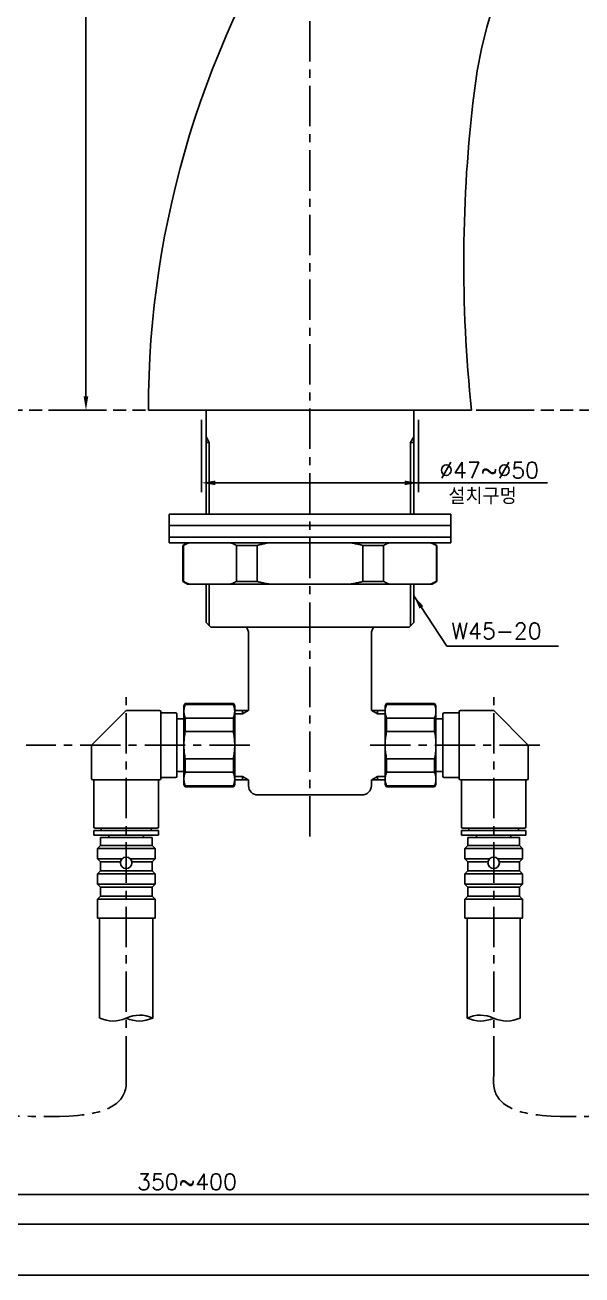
# Model space of a CAD drawing. Extents: x 594 to 1188, y 531 to 951.
# Drawn here: x 773.4 to 894.1, y 530.8 to 801.8 of the extents above; entities that cross this region are included whole.
import ezdxf

# ---------------------------------------------------------------- set-up
doc = ezdxf.new("R2010")
doc.units = 0
doc.header["$LTSCALE"] = 7
doc.header["$MEASUREMENT"] = 0
doc.linetypes.add('CENTER', pattern=[2, 1.25, -0.25, 0.25, -0.25])
doc.linetypes.add('PHANTOM', pattern=[0.8, 0.45, -0.05, 0.1, -0.05, 0.1, -0.05])
doc.layers.get('0').update_dxf_attribs({"color": 2, "linetype": 'CONTINUOUS'})
for name, color, linetype in [('CL', 1, 'CENTER'), ('D', 2, 'CONTINUOUS'), ('DIM', 2, 'CONTINUOUS'), ('DWG', 7, 'CONTINUOUS'), ('PH', 3, 'PHANTOM')]:
    doc.layers.add(name, color=color, linetype=linetype)
doc.styles.add('GHS', font='ROMANS', dxfattribs={"bigfont": 'GHS'})
doc.dimstyles.new('STANDARD$7', dxfattribs={"dimtxt": 3.5, "dimasz": 3, "dimexe": 1, "dimexo": 0.0625, "dimgap": 1, "dimtad": 1, "dimdec": 4, "dimzin": 0, "dimdsep": 46, "dimtxsty": 'GHS', "dimcen": 1, "dimclrt": 2, "dimadec": 0, "dimazin": 0, "dimtfac": 1, "dimtdec": 4, "dimtofl": 0, "dimtmove": 0, "dimatfit": 3, "dimfxl": 0, "dimtolj": 1, "dimtzin": 0, "dimarcsym": 0})

# ---------------------------------------------------------------- blocks, each defined once
blk = doc.blocks.new('BORDER')
blk.add_line((0, 0), (1, 0))

msp = doc.modelspace()

# ---------------------------------------------------------------- linework, layer by layer
at = {"color": 7, "linetype": 'Continuous'}
for p, q in [((812.62, 718.23), (812.62, 695.73)), ((857.62, 718.23), (857.62, 695.73)), ((804.62, 693.23), (804.62, 695.73)), ((865.62, 693.23), (865.62, 695.73)), ((804.62, 690.73), (804.62, 693.23)), ((865.62, 690.73), (865.62, 693.23)), ((835.12, 690.73), (804.62, 690.73)), ((804.62, 689.53), (804.62, 690.73)), ((835.12, 689.53), (804.62, 689.53)), ((807.62, 688.95), (808.62, 689.53)), ((807.62, 681.11), (807.62, 688.95)), ((807.62, 688.95), (807.74, 688.95)), ((807.74, 681.11), (807.74, 688.95)), ((819.2, 681.11), (819.2, 688.95)), ((819.2, 688.95), (823.66, 688.95)), ((823.66, 681.11), (823.66, 688.95)), ((865.62, 690.73), (835.12, 690.73)), ((865.62, 689.53), (835.12, 689.53)), ((846.58, 681.11), (846.58, 688.95)), ((846.58, 688.95), (851.04, 688.95)), ((851.04, 681.11), (851.04, 688.95)), ((862.62, 688.95), (861.62, 689.53)), ((862.5, 681.11), (862.5, 688.95)), ((862.5, 688.95), (862.62, 688.95)), ((862.62, 681.11), (862.62, 688.95)), ((865.62, 689.53), (865.62, 690.73)), ((808.62, 680.53), (807.62, 681.11)), ((807.62, 681.11), (807.74, 681.11)), ((808.62, 680.53), (861.62, 680.53)), ((812.62, 680.53), (812.62, 672.23)), ((819.2, 681.11), (823.66, 681.11)), ((846.58, 681.11), (851.04, 681.11)), ((857.62, 680.53), (857.62, 672.23)), ((861.62, 680.53), (862.62, 681.11)), ((862.5, 681.11), (862.62, 681.11)), ((812.62, 672.23), (813.62, 671.23)), ((857.62, 672.23), (856.62, 671.23)), ((807.82, 654.13), (808.11, 654.63)), ((807.82, 654.13), (807.82, 645.63)), ((808.11, 654.63), (818.53, 654.63)), ((808.11, 654.47), (808.11, 654.63)), ((808.11, 654.47), (818.53, 654.47)), ((818.53, 654.63), (818.82, 654.13)), ((818.53, 654.63), (818.53, 654.47)), ((818.82, 645.63), (818.82, 654.13)), ((820.52, 653.13), (820.52, 652.43)), ((849.72, 653.13), (849.72, 652.43)), ((851.71, 654.63), (851.42, 654.13)), ((851.42, 645.63), (851.42, 654.13)), ((862.13, 654.63), (851.71, 654.63)), ((851.71, 654.63), (851.71, 654.47)), ((862.13, 654.47), (851.71, 654.47)), ((862.42, 654.13), (862.13, 654.63)), ((862.13, 654.47), (862.13, 654.63)), ((862.42, 654.13), (862.42, 645.63)), ((808.11, 651.51), (818.53, 651.51)), ((808.11, 648.59), (808.11, 651.51)), ((818.53, 648.59), (818.53, 651.51)), ((862.13, 651.51), (851.71, 651.51)), ((851.71, 648.59), (851.71, 651.51)), ((862.13, 648.59), (862.13, 651.51)), ((808.11, 648.59), (818.53, 648.59)), ((862.13, 648.59), (851.71, 648.59)), ((807.82, 637.13), (807.82, 645.63)), ((818.82, 645.63), (818.82, 637.13)), ((851.42, 645.63), (851.42, 637.13)), ((862.42, 637.13), (862.42, 645.63)), ((808.11, 642.67), (818.53, 642.67)), ((808.11, 642.67), (808.11, 639.75)), ((818.53, 642.67), (818.53, 639.75)), ((862.13, 642.67), (851.71, 642.67)), ((851.71, 642.67), (851.71, 639.75)), ((862.13, 642.67), (862.13, 639.75)), ((808.11, 639.75), (818.53, 639.75)), ((862.13, 639.75), (851.71, 639.75)), ((807.82, 637.13), (808.11, 636.63)), ((818.53, 636.63), (818.82, 637.13)), ((820.52, 638.83), (820.52, 638.13)), ((849.72, 638.83), (849.72, 638.13)), ((851.71, 636.63), (851.42, 637.13)), ((862.42, 637.13), (862.13, 636.63)), ((808.11, 636.79), (818.53, 636.79)), ((808.11, 636.79), (808.11, 636.63)), ((808.11, 636.63), (818.53, 636.63)), ((818.53, 636.63), (818.53, 636.79)), ((862.13, 636.79), (851.71, 636.79)), ((851.71, 636.63), (851.71, 636.79)), ((862.13, 636.63), (851.71, 636.63)), ((862.13, 636.79), (862.13, 636.63))]:
    msp.add_line(p, q, dxfattribs=at)
at = {"color": 4}
msp.add_line((1174, 541.76), (625, 541.76), dxfattribs=at)
at = {"color": 7, "linetype": 'Continuous'}
for points in [[(807.82, 652.99), (807.82, 653.16), (807.83, 653.32), (807.85, 653.48), (807.88, 653.65), (807.91, 653.81), (807.95, 653.97), (808, 654.14), (808.05, 654.31), (808.11, 654.47)], [(818.82, 652.99), (818.82, 653.16), (818.81, 653.32), (818.79, 653.48), (818.76, 653.65), (818.73, 653.81), (818.69, 653.97), (818.64, 654.14), (818.59, 654.31), (818.53, 654.47)], [(851.42, 652.99), (851.42, 653.16), (851.43, 653.32), (851.45, 653.48), (851.48, 653.65), (851.51, 653.81), (851.55, 653.97), (851.6, 654.14), (851.65, 654.31), (851.71, 654.47)], [(862.42, 652.99), (862.42, 653.16), (862.41, 653.32), (862.39, 653.48), (862.36, 653.65), (862.33, 653.81), (862.29, 653.97), (862.24, 654.14), (862.19, 654.31), (862.13, 654.47)], [(808.11, 651.51), (808.05, 651.68), (808, 651.84), (807.95, 652.01), (807.91, 652.17), (807.88, 652.34), (807.85, 652.5), (807.83, 652.66), (807.82, 652.83), (807.82, 652.99)], [(818.53, 651.51), (818.59, 651.68), (818.64, 651.84), (818.69, 652.01), (818.73, 652.17), (818.76, 652.34), (818.79, 652.5), (818.81, 652.66), (818.82, 652.83), (818.82, 652.99)], [(851.71, 651.51), (851.65, 651.68), (851.6, 651.84), (851.55, 652.01), (851.51, 652.17), (851.48, 652.34), (851.45, 652.5), (851.43, 652.66), (851.42, 652.83), (851.42, 652.99)], [(862.13, 651.51), (862.19, 651.68), (862.24, 651.84), (862.29, 652.01), (862.33, 652.17), (862.36, 652.34), (862.39, 652.5), (862.41, 652.66), (862.42, 652.83), (862.42, 652.99)], [(807.82, 645.63), (807.82, 645.96), (807.83, 646.29), (807.85, 646.61), (807.88, 646.94), (807.91, 647.27), (807.95, 647.6), (808, 647.93), (808.05, 648.26), (808.11, 648.59)], [(818.82, 645.63), (818.82, 645.96), (818.81, 646.29), (818.79, 646.61), (818.76, 646.94), (818.73, 647.27), (818.69, 647.6), (818.64, 647.93), (818.59, 648.26), (818.53, 648.59)], [(851.42, 645.63), (851.42, 645.96), (851.43, 646.29), (851.45, 646.61), (851.48, 646.94), (851.51, 647.27), (851.55, 647.6), (851.6, 647.93), (851.65, 648.26), (851.71, 648.59)], [(862.42, 645.63), (862.42, 645.96), (862.41, 646.29), (862.39, 646.61), (862.36, 646.94), (862.33, 647.27), (862.29, 647.6), (862.24, 647.93), (862.19, 648.26), (862.13, 648.59)], [(807.82, 645.63), (807.82, 645.3), (807.83, 644.98), (807.85, 644.65), (807.88, 644.32), (807.91, 643.99), (807.95, 643.66), (808, 643.33), (808.05, 643), (808.11, 642.67)], [(818.82, 645.63), (818.82, 645.3), (818.81, 644.98), (818.79, 644.65), (818.76, 644.32), (818.73, 643.99), (818.69, 643.66), (818.64, 643.33), (818.59, 643), (818.53, 642.67)], [(851.42, 645.63), (851.42, 645.3), (851.43, 644.98), (851.45, 644.65), (851.48, 644.32), (851.51, 643.99), (851.55, 643.66), (851.6, 643.33), (851.65, 643), (851.71, 642.67)], [(862.42, 645.63), (862.42, 645.3), (862.41, 644.98), (862.39, 644.65), (862.36, 644.32), (862.33, 643.99), (862.29, 643.66), (862.24, 643.33), (862.19, 643), (862.13, 642.67)], [(808.11, 639.75), (808.05, 639.58), (808, 639.42), (807.95, 639.25), (807.91, 639.09), (807.88, 638.92), (807.85, 638.76), (807.83, 638.6), (807.82, 638.43), (807.82, 638.27)], [(818.53, 639.75), (818.59, 639.58), (818.64, 639.42), (818.69, 639.25), (818.73, 639.09), (818.76, 638.92), (818.79, 638.76), (818.81, 638.6), (818.82, 638.43), (818.82, 638.27)], [(851.71, 639.75), (851.65, 639.58), (851.6, 639.42), (851.55, 639.25), (851.51, 639.09), (851.48, 638.92), (851.45, 638.76), (851.43, 638.6), (851.42, 638.43), (851.42, 638.27)], [(862.13, 639.75), (862.19, 639.58), (862.24, 639.42), (862.29, 639.25), (862.33, 639.09), (862.36, 638.92), (862.39, 638.76), (862.41, 638.6), (862.42, 638.43), (862.42, 638.27)], [(807.82, 638.27), (807.82, 638.11), (807.83, 637.94), (807.85, 637.78), (807.88, 637.61), (807.91, 637.45), (807.95, 637.29), (808, 637.12), (808.05, 636.96), (808.11, 636.79)], [(818.82, 638.27), (818.82, 638.11), (818.81, 637.94), (818.79, 637.78), (818.76, 637.61), (818.73, 637.45), (818.69, 637.29), (818.64, 637.12), (818.59, 636.96), (818.53, 636.79)], [(851.42, 638.27), (851.42, 638.11), (851.43, 637.94), (851.45, 637.78), (851.48, 637.61), (851.51, 637.45), (851.55, 637.29), (851.6, 637.12), (851.65, 636.96), (851.71, 636.79)], [(862.42, 638.27), (862.42, 638.11), (862.41, 637.94), (862.39, 637.78), (862.36, 637.61), (862.33, 637.45), (862.29, 637.29), (862.24, 637.12), (862.19, 636.96), (862.13, 636.79)]]:
    msp.add_lwpolyline(points, dxfattribs=at)
at = {"color": 2, "linetype": 'Continuous'}
for centre, radius, start, end in [((792.47, 592.6), 6.77, 244.671, 294.893), ((798.22, 580.32), 6.78, 65.1431, 115.293), ((798.17, 592.6), 6.77, 245.107, 295.329), ((872.02, 580.32), 6.78, 64.707, 114.8569), ((872.07, 592.6), 6.77, 244.671, 294.893), ((877.77, 592.6), 6.77, 245.107, 295.329)]:
    msp.add_arc(centre, radius, start, end, dxfattribs=at)
at = {"color": 7, "linetype": 'Continuous'}
for points in [[(807.74, 688.95), (808.19, 689.16), (808.63, 689.35), (809.07, 689.53)], [(817.86, 689.53), (818.31, 689.35), (818.75, 689.16), (819.2, 688.95)], [(823.66, 688.95), (824.56, 689.16), (825.45, 689.35), (826.33, 689.53)], [(843.91, 689.53), (844.79, 689.35), (845.68, 689.16), (846.58, 688.95)], [(851.04, 688.95), (851.49, 689.16), (851.93, 689.35), (852.38, 689.53)], [(861.17, 689.53), (861.61, 689.35), (862.05, 689.16), (862.5, 688.95)], [(807.74, 681.11), (808.19, 680.9), (808.63, 680.71), (809.07, 680.53)], [(817.86, 680.53), (818.31, 680.71), (818.75, 680.9), (819.2, 681.11)], [(823.66, 681.11), (824.56, 680.9), (825.45, 680.71), (826.33, 680.53)], [(843.91, 680.53), (844.79, 680.71), (845.68, 680.9), (846.58, 681.11)], [(851.04, 681.11), (851.49, 680.9), (851.93, 680.71), (852.38, 680.53)], [(861.17, 680.53), (861.61, 680.71), (862.05, 680.9), (862.5, 681.11)]]:
    msp.add_spline(points, degree=3, dxfattribs=at)
at = {"layer": 'CL', "color": 1}
for p, q in [((835.12, 625.84), (835.12, 840.54)), ((795.32, 573.82), (795.32, 656.18)), ((874.92, 573.82), (874.92, 656.18)), ((822.08, 645.63), (773.65, 645.63)), ((822.08, 645.63), (784.39, 645.63)), ((848.16, 645.63), (885.85, 645.63))]:
    msp.add_line(p, q, dxfattribs=at)
for points in [[(795.32, 573.82), (795.32, 572.04), (770.86, 565.23), (749.45, 566.31), (740.11, 570.14), (729.06, 602.68), (729.31, 625.14)], [(874.92, 573.82), (874.92, 572.04), (899.38, 565.23), (920.79, 566.31), (930.13, 570.14), (941.18, 602.68), (940.93, 625.14)]]:
    msp.add_spline(points, degree=3, dxfattribs=at)
at = {"layer": 'D'}
for p, q in [((811.62, 716.14), (811.62, 700.5)), ((858.62, 716.14), (858.62, 700.5)), ((813.32, 711.23), (812.62, 712.44)), ((813.32, 711.23), (813.32, 695.73)), ((856.92, 711.23), (857.62, 712.44)), ((856.92, 711.23), (856.92, 695.73)), ((814.62, 702.5), (886.59, 702.5)), ((813.32, 680.53), (813.32, 671.53)), ((856.92, 680.53), (856.92, 671.53)), ((864.75, 667.11), (889, 667.11)), ((820.52, 652.43), (821.73, 653.13)), ((849.72, 652.43), (848.51, 653.13)), ((820.52, 652.43), (818.82, 652.43)), ((849.72, 652.43), (851.42, 652.43)), ((820.52, 638.83), (818.82, 638.83)), ((820.52, 638.83), (821.73, 638.13)), ((849.72, 638.83), (848.51, 638.13)), ((849.72, 638.83), (851.42, 638.83))]:
    msp.add_line(p, q, dxfattribs=at)
at = {"layer": 'D', "color": 2}
msp.add_line((946.93, 548.2), (723.31, 548.2), dxfattribs=at)
at = {"layer": 'D'}
for points in [[(814.62, 703), (814.62, 702), (811.62, 702.5)], [(855.62, 703), (855.62, 702), (858.62, 702.5)]]:
    msp.add_solid(points, dxfattribs=at)
at = {"layer": 'DIM'}
msp.add_line((786.6, 721.23), (786.6, 902.4), dxfattribs=at)
msp.add_solid([(786.1, 721.23), (787.1, 721.23), (786.6, 718.23)], dxfattribs=at)
at = {"layer": 'DWG'}
for p, q in [((800.12, 718.23), (870.12, 718.23)), ((812.62, 711.23), (813.32, 711.23)), ((857.62, 711.23), (856.92, 711.23)), ((804.62, 695.73), (865.62, 695.73)), ((804.62, 693.23), (835.12, 693.23)), ((865.62, 693.23), (835.12, 693.23)), ((813.62, 671.23), (835.12, 671.23)), ((821.82, 669.83), (821.82, 653.13)), ((856.62, 671.23), (835.12, 671.23)), ((848.42, 653.13), (848.42, 669.83)), ((795.32, 653.13), (787.82, 645.63)), ((795.32, 653.13), (802.52, 653.13)), ((821.82, 653.13), (818.82, 653.13)), ((851.42, 653.13), (848.42, 653.13)), ((874.92, 653.13), (867.72, 653.13)), ((874.92, 653.13), (882.42, 645.63)), ((802.82, 638.43), (802.82, 652.83)), ((802.82, 652.63), (806.02, 652.63)), ((806.32, 645.63), (806.32, 652.33)), ((807.82, 651.33), (806.32, 651.33)), ((862.42, 651.33), (863.92, 651.33)), ((863.92, 645.63), (863.92, 652.33)), ((867.42, 652.63), (864.22, 652.63)), ((867.42, 638.43), (867.42, 652.83)), ((787.82, 638.43), (787.82, 645.63)), ((806.32, 638.93), (806.32, 645.63)), ((863.92, 638.93), (863.92, 645.63)), ((882.42, 638.43), (882.42, 645.63)), ((807.82, 639.93), (806.32, 639.93)), ((862.42, 639.93), (863.92, 639.93)), ((788.12, 638.13), (802.52, 638.13)), ((788.32, 638.13), (788.32, 627.93)), ((802.32, 627.93), (802.32, 638.13)), ((802.82, 638.63), (806.02, 638.63)), ((818.82, 638.13), (821.82, 638.13)), ((821.82, 636.83), (821.82, 638.13)), ((848.42, 638.13), (851.42, 638.13)), ((848.42, 636.83), (848.42, 638.13)), ((867.42, 638.63), (864.22, 638.63)), ((882.12, 638.13), (867.72, 638.13)), ((867.92, 627.93), (867.92, 638.13)), ((881.92, 638.13), (881.92, 627.93)), ((846.42, 634.83), (823.82, 634.83)), ((795.32, 627.13), (788.32, 627.13)), ((788.32, 626.13), (788.32, 627.13)), ((795.32, 626.13), (788.32, 626.13)), ((788.62, 627.63), (795.32, 627.63)), ((789.92, 627.13), (789.92, 627.63)), ((791.57, 626.13), (791.57, 625.63)), ((802.02, 627.63), (795.32, 627.63)), ((795.32, 627.13), (802.32, 627.13)), ((795.32, 626.13), (802.32, 626.13)), ((799.07, 626.13), (799.07, 625.63)), ((800.72, 627.13), (800.72, 627.63)), ((802.32, 626.13), (802.32, 627.13)), ((874.92, 627.13), (867.92, 627.13)), ((867.92, 626.13), (867.92, 627.13)), ((874.92, 626.13), (867.92, 626.13)), ((868.22, 627.63), (874.92, 627.63)), ((869.52, 627.13), (869.52, 627.63)), ((871.17, 626.13), (871.17, 625.63)), ((881.62, 627.63), (874.92, 627.63)), ((874.92, 627.13), (881.92, 627.13)), ((874.92, 626.13), (881.92, 626.13)), ((878.67, 626.13), (878.67, 625.63)), ((880.32, 627.13), (880.32, 627.63)), ((881.92, 626.13), (881.92, 627.13)), ((789.07, 623.25), (789.72, 623.9)), ((789.72, 625.63), (795.32, 625.63)), ((789.72, 625.63), (789.72, 623.9)), ((789.72, 623.9), (795.32, 623.9)), ((800.92, 625.63), (795.32, 625.63)), ((800.92, 623.9), (795.32, 623.9)), ((800.92, 625.63), (800.92, 623.9)), ((801.57, 623.25), (800.92, 623.9)), ((868.67, 623.25), (869.32, 623.9)), ((869.32, 625.63), (874.92, 625.63)), ((869.32, 625.63), (869.32, 623.9)), ((869.32, 623.9), (874.92, 623.9)), ((880.52, 625.63), (874.92, 625.63)), ((880.52, 623.9), (874.92, 623.9)), ((880.52, 625.63), (880.52, 623.9)), ((881.17, 623.25), (880.52, 623.9)), ((789.07, 623.25), (795.32, 623.25)), ((789.07, 623.25), (789.07, 621.01)), ((789.07, 621.01), (794.44, 621.01)), ((789.07, 621.01), (789.72, 620.36)), ((801.57, 623.25), (795.32, 623.25)), ((801.57, 621.01), (796.2, 621.01)), ((801.57, 621.01), (800.92, 620.36)), ((801.57, 623.25), (801.57, 621.01)), ((868.67, 623.25), (868.67, 621.01)), ((868.67, 623.25), (874.92, 623.25)), ((868.67, 621.01), (874.04, 621.01)), ((868.67, 621.01), (869.32, 620.36)), ((881.17, 623.25), (874.92, 623.25)), ((881.17, 621.01), (875.8, 621.01)), ((881.17, 621.01), (880.52, 620.36)), ((881.17, 623.25), (881.17, 621.01)), ((789.07, 617.75), (789.72, 618.4)), ((789.72, 620.36), (789.72, 618.4)), ((789.72, 620.36), (794.09, 620.36)), ((789.72, 618.4), (795.32, 618.4)), ((800.92, 618.4), (795.32, 618.4)), ((800.92, 620.36), (796.55, 620.36)), ((800.92, 620.36), (800.92, 618.4)), ((801.57, 617.75), (800.92, 618.4)), ((868.67, 617.75), (869.32, 618.4)), ((869.32, 620.36), (869.32, 618.4)), ((869.32, 620.36), (873.69, 620.36)), ((869.32, 618.4), (874.92, 618.4)), ((880.52, 618.4), (874.92, 618.4)), ((880.52, 620.36), (876.15, 620.36)), ((880.52, 620.36), (880.52, 618.4)), ((881.17, 617.75), (880.52, 618.4)), ((789.07, 617.75), (795.32, 617.75)), ((789.07, 617.75), (789.07, 615.51)), ((789.07, 615.51), (795.32, 615.51)), ((789.07, 615.51), (789.72, 614.86)), ((801.57, 617.75), (795.32, 617.75)), ((801.57, 615.51), (795.32, 615.51)), ((801.57, 615.51), (800.92, 614.86)), ((801.57, 617.75), (801.57, 615.51)), ((868.67, 617.75), (874.92, 617.75)), ((868.67, 617.75), (868.67, 615.51)), ((868.67, 615.51), (874.92, 615.51)), ((868.67, 615.51), (869.32, 614.86)), ((881.17, 617.75), (874.92, 617.75)), ((881.17, 615.51), (874.92, 615.51)), ((881.17, 615.51), (880.52, 614.86)), ((881.17, 617.75), (881.17, 615.51)), ((789.07, 612.25), (789.72, 612.9)), ((789.7, 612.88), (795.32, 612.88)), ((789.72, 614.86), (795.32, 614.86)), ((789.72, 614.86), (789.72, 612.9)), ((800.92, 614.86), (795.32, 614.86)), ((800.93, 612.88), (795.32, 612.88)), ((800.92, 614.86), (800.92, 612.9)), ((801.57, 612.25), (800.92, 612.9)), ((868.67, 612.25), (869.32, 612.9)), ((869.3, 612.88), (874.92, 612.88)), ((869.32, 614.86), (869.32, 612.9)), ((869.32, 614.86), (874.92, 614.86)), ((880.52, 614.86), (874.92, 614.86)), ((880.53, 612.88), (874.92, 612.88)), ((880.52, 614.86), (880.52, 612.9)), ((881.17, 612.25), (880.52, 612.9)), ((789.07, 612.25), (789.07, 608.13)), ((789.07, 612.25), (795.32, 612.25)), ((801.57, 612.25), (795.32, 612.25)), ((801.57, 612.25), (801.57, 608.13)), ((868.67, 612.25), (868.67, 608.13)), ((868.67, 612.25), (874.92, 612.25)), ((881.17, 612.25), (874.92, 612.25)), ((881.17, 612.25), (881.17, 608.13)), ((795.32, 608.13), (789.07, 608.13)), ((789.57, 608.13), (789.57, 586.47)), ((795.32, 608.13), (801.57, 608.13)), ((801.07, 608.13), (801.07, 586.47)), ((874.92, 608.13), (868.67, 608.13)), ((869.17, 608.13), (869.17, 586.47)), ((874.92, 608.13), (881.17, 608.13)), ((880.67, 608.13), (880.67, 586.47))]:
    msp.add_line(p, q, dxfattribs=at)
for centre in [(795.32, 620.13), (874.92, 620.13)]:
    msp.add_circle(centre, 1.25, dxfattribs=at)
for centre, radius, start, end in [((972.91, 774.56), 103, 89.1732, 173.0817), ((1004.12, 718.23), 204, 145.9379, 180), ((1173.44, 750.23), 305, 173.0817, 186.0224), ((819.82, 669.83), 2, 0, 44.427), ((850.42, 669.83), 2, 135.573, 180), ((802.52, 652.83), 0.3, 0, 90), ((867.72, 652.83), 0.3, 90, 180), ((806.02, 652.33), 0.3, 0, 90), ((864.22, 652.33), 0.3, 90, 180), ((788.12, 638.43), 0.3, 180, 270), ((802.52, 638.43), 0.3, 270, 0), ((806.02, 638.93), 0.3, 270, 0), ((864.22, 638.93), 0.3, 180, 270), ((867.72, 638.43), 0.3, 180, 270), ((882.12, 638.43), 0.3, 270, 0), ((823.82, 636.83), 2, 180, 270), ((846.42, 636.83), 2, 270, 0), ((788.62, 627.93), 0.3, 180, 270), ((802.02, 627.93), 0.3, 270, 0), ((868.22, 627.93), 0.3, 180, 270), ((881.62, 627.93), 0.3, 270, 0)]:
    msp.add_arc(centre, radius, start, end, dxfattribs=at)
at = {"layer": 'PH', "ltscale": 4}
for p, q in [((756.08, 718.23), (799.62, 718.23)), ((871.12, 718.23), (919.68, 718.23))]:
    msp.add_line(p, q, dxfattribs=at)

# ---------------------------------------------------------------- block references
at = {"xscale": 594, "yscale": 420, "zscale": 594}
msp.add_blockref('BORDER', (594, 530.76), dxfattribs=at)

# ---------------------------------------------------------------- texts
at = {"layer": 'D', "style": 'GHS'}
for s, p in [('설치구멍', (865.11, 697.87)), ('W45-20', (865.78, 668.63))]:
    msp.add_text(s, height=3.5, dxfattribs=at).set_placement(p)
at = {"layer": 'D', "insert": (873.94, 705.25), "char_height": 3.5, "attachment_point": 5, "style": 'GHS'}
msp.add_mtext('%%C47~%%C50', dxfattribs=at)
at = {"layer": 'D', "color": 2, "insert": (808.48, 550.95), "char_height": 3.5, "attachment_point": 5, "style": 'GHS'}
msp.add_mtext('\\A1;350~400', dxfattribs=at)

# ---------------------------------------------------------------- leaders
at = {"layer": 'D'}
msp.add_leader([(857.62, 678.02), (864.75, 667.11)], dimstyle='STANDARD$7', override={"dimscale": 1, "dimexe": 2, "dimexo": 1, "dimtad": 0, "dimzin": 5, "dimcen": -0.5, "dimtzin": 5}, dxfattribs=at)

doc.saveas('drawing.dxf')
